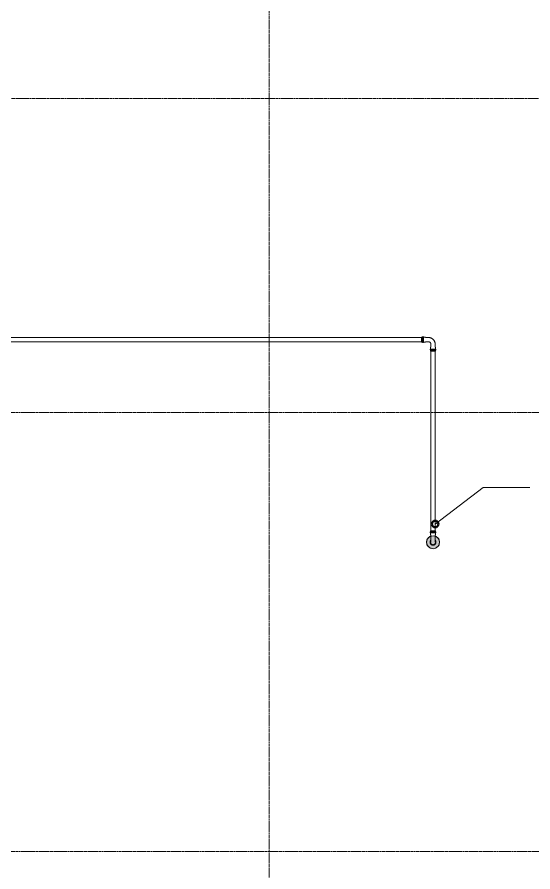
# Model space of a CAD drawing. Header units: inches. Extents: x -3679 to 241, y -496 to 1784.
# Drawn here: x -1761.1 to -1603.4, y 822.7 to 1083.8 of the extents above; entities that cross this region are included whole.
import ezdxf

# ---------------------------------------------------------------- set-up
doc = ezdxf.new("R2010")
doc.units = ezdxf.units.IN
doc.header["$MEASUREMENT"] = 0
doc.linetypes.add('Grid Line', pattern=[0.875, 0.5, -0.125, 0.125, -0.125])
for name, color, linetype, lineweight in [('A-ANNO-NOTE', 250, 'Continuous', 9), ('G-ANNO-DIMS', 251, 'Continuous', 9), ('P-PIPE', 1, 'Continuous', 9), ('P-PIPE-CNTR', 1, 'Continuous', 9), ('S-GRID', 8, 'Continuous', 9)]:
    doc.layers.add(name, color=color, linetype=linetype, lineweight=lineweight)

# ---------------------------------------------------------------- blocks, each defined once
blk = doc.blocks.new('Victaulic-VicPress316-Elbow 90-45deg Style P568_P571 - Standard-V2-SECOND LEVEL')
at = {"layer": 'P-PIPE'}
for p, q in [((-3203.7, 731.1), (-3203.7, 730.2)), ((-3202.39, 730.21), (-3202.39, 731.1)), ((-3203.81, 730.05), (-3203.81, 729.6)), ((-3203.05, 729.6), (-3203.81, 729.6)), ((-3203.81, 729.31), (-3203.81, 728.97)), ((-3203.05, 729.31), (-3203.81, 729.31)), ((-3203.81, 728.97), (-3203.05, 728.97)), ((-3202.28, 729.6), (-3203.05, 729.6)), ((-3202.28, 729.31), (-3203.05, 729.31)), ((-3203.05, 728.97), (-3202.28, 728.97)), ((-3202.28, 729.6), (-3202.28, 730.05)), ((-3202.28, 728.97), (-3202.28, 729.31))]:
    blk.add_line(p, q, dxfattribs=at)
at = {"layer": 'P-PIPE', "flags": 128}
for points in [[(-3203.05, 733.4), (-3203.08, 733.4), (-3203.12, 733.4), (-3203.16, 733.4), (-3203.19, 733.39), (-3203.23, 733.38), (-3203.26, 733.38), (-3203.3, 733.37), (-3203.33, 733.36), (-3203.37, 733.34), (-3203.4, 733.33), (-3203.43, 733.32), (-3203.47, 733.3), (-3203.5, 733.28), (-3203.53, 733.26), (-3203.56, 733.24), (-3203.59, 733.22), (-3203.62, 733.2), (-3203.65, 733.18), (-3203.67, 733.15), (-3203.7, 733.13), (-3203.73, 733.1), (-3203.75, 733.07), (-3203.77, 733.04), (-3203.79, 733.01), (-3203.81, 732.98), (-3203.83, 732.95), (-3203.85, 732.92), (-3203.87, 732.89), (-3203.88, 732.85), (-3203.9, 732.82), (-3203.91, 732.79), (-3203.92, 732.75), (-3203.93, 732.72), (-3203.94, 732.68), (-3203.94, 732.65), (-3203.95, 732.61), (-3203.95, 732.57), (-3203.96, 732.54), (-3203.96, 732.5), (-3203.96, 732.46), (-3203.96, 732.43), (-3203.95, 732.39), (-3203.95, 732.35), (-3203.94, 732.32), (-3203.93, 732.28), (-3203.93, 732.25), (-3203.91, 732.21), (-3203.9, 732.18), (-3203.89, 732.14), (-3203.88, 732.11), (-3203.86, 732.08), (-3203.84, 732.05), (-3203.82, 732.01), (-3203.8, 731.98), (-3203.78, 731.95), (-3203.76, 731.92), (-3203.74, 731.9), (-3203.71, 731.87)], [(-3203.05, 733.26), (-3203.08, 733.26), (-3203.11, 733.25), (-3203.14, 733.25), (-3203.17, 733.25), (-3203.2, 733.24), (-3203.23, 733.23), (-3203.26, 733.23), (-3203.29, 733.22), (-3203.32, 733.21), (-3203.34, 733.2), (-3203.37, 733.18), (-3203.4, 733.17), (-3203.43, 733.16), (-3203.45, 733.14), (-3203.48, 733.12), (-3203.5, 733.1), (-3203.53, 733.09), (-3203.55, 733.07), (-3203.57, 733.05), (-3203.6, 733.02), (-3203.62, 733), (-3203.64, 732.98), (-3203.66, 732.95), (-3203.67, 732.93), (-3203.69, 732.9), (-3203.71, 732.88), (-3203.72, 732.85), (-3203.74, 732.82), (-3203.75, 732.8), (-3203.76, 732.77), (-3203.77, 732.74), (-3203.78, 732.71), (-3203.79, 732.68), (-3203.8, 732.65), (-3203.8, 732.62), (-3203.81, 732.59), (-3203.81, 732.56), (-3203.81, 732.53), (-3203.81, 732.5), (-3203.81, 732.47), (-3203.81, 732.44), (-3203.81, 732.41), (-3203.8, 732.38), (-3203.8, 732.35), (-3203.79, 732.32), (-3203.78, 732.29), (-3203.78, 732.26), (-3203.77, 732.23), (-3203.76, 732.2), (-3203.74, 732.17), (-3203.73, 732.14), (-3203.72, 732.12), (-3203.7, 732.1)], [(-3203.7, 732.49), (-3203.7, 732.49), (-3203.7, 732.49), (-3203.7, 732.48), (-3203.7, 732.47), (-3203.7, 732.46), (-3203.7, 732.45), (-3203.7, 732.44), (-3203.7, 732.42), (-3203.7, 732.4), (-3203.7, 732.38), (-3203.7, 732.36), (-3203.7, 732.33), (-3203.7, 732.31), (-3203.7, 732.28), (-3203.7, 732.25), (-3203.7, 732.21), (-3203.7, 732.18), (-3203.7, 732.14), (-3203.7, 732.11), (-3203.7, 732.07), (-3203.7, 732.03), (-3203.7, 731.98), (-3203.7, 731.94), (-3203.7, 731.9), (-3203.7, 731.85), (-3203.7, 731.8), (-3203.7, 731.75), (-3203.7, 731.7), (-3203.7, 731.65), (-3203.7, 731.6), (-3203.7, 731.55), (-3203.7, 731.5), (-3203.7, 731.44), (-3203.7, 731.39), (-3203.7, 731.33), (-3203.7, 731.28), (-3203.7, 731.22), (-3203.7, 731.17), (-3203.7, 731.11), (-3203.7, 731.1)], [(-3202.39, 731.86), (-3202.37, 731.88), (-3202.34, 731.91), (-3202.32, 731.94), (-3202.3, 731.97), (-3202.28, 732), (-3202.26, 732.03), (-3202.24, 732.06), (-3202.23, 732.09), (-3202.21, 732.13), (-3202.2, 732.16), (-3202.18, 732.19), (-3202.17, 732.23), (-3202.16, 732.26), (-3202.15, 732.3), (-3202.15, 732.33), (-3202.14, 732.37), (-3202.14, 732.41), (-3202.14, 732.44), (-3202.13, 732.48), (-3202.13, 732.52), (-3202.14, 732.55), (-3202.14, 732.59), (-3202.14, 732.63), (-3202.15, 732.66), (-3202.16, 732.7), (-3202.17, 732.73), (-3202.18, 732.77), (-3202.19, 732.8), (-3202.2, 732.84), (-3202.22, 732.87), (-3202.23, 732.9), (-3202.25, 732.93), (-3202.27, 732.97), (-3202.29, 733), (-3202.31, 733.03), (-3202.33, 733.06), (-3202.35, 733.08), (-3202.38, 733.11), (-3202.4, 733.14), (-3202.43, 733.16), (-3202.46, 733.19), (-3202.49, 733.21), (-3202.51, 733.23), (-3202.55, 733.25), (-3202.58, 733.27), (-3202.61, 733.29), (-3202.64, 733.31), (-3202.67, 733.32), (-3202.71, 733.34), (-3202.74, 733.35), (-3202.78, 733.36), (-3202.81, 733.37), (-3202.85, 733.38), (-3202.88, 733.39), (-3202.92, 733.39), (-3202.95, 733.4), (-3202.99, 733.4), (-3203.03, 733.4), (-3203.05, 733.4)], [(-3202.39, 732.1), (-3202.37, 732.13), (-3202.36, 732.16), (-3202.34, 732.18), (-3202.33, 732.21), (-3202.32, 732.24), (-3202.31, 732.27), (-3202.3, 732.3), (-3202.3, 732.33), (-3202.29, 732.36), (-3202.29, 732.39), (-3202.28, 732.42), (-3202.28, 732.45), (-3202.28, 732.48), (-3202.28, 732.51), (-3202.28, 732.54), (-3202.28, 732.57), (-3202.29, 732.6), (-3202.29, 732.63), (-3202.3, 732.66), (-3202.31, 732.69), (-3202.32, 732.72), (-3202.33, 732.75), (-3202.34, 732.78), (-3202.35, 732.81), (-3202.36, 732.84), (-3202.38, 732.86), (-3202.39, 732.89), (-3202.41, 732.92), (-3202.43, 732.94), (-3202.44, 732.97), (-3202.46, 732.99), (-3202.48, 733.01), (-3202.51, 733.03), (-3202.53, 733.06), (-3202.55, 733.08), (-3202.58, 733.09), (-3202.6, 733.11), (-3202.62, 733.13), (-3202.65, 733.15), (-3202.68, 733.16), (-3202.7, 733.18), (-3202.73, 733.19), (-3202.76, 733.2), (-3202.79, 733.21), (-3202.82, 733.22), (-3202.85, 733.23), (-3202.88, 733.24), (-3202.91, 733.24), (-3202.94, 733.25), (-3202.97, 733.25), (-3203, 733.26), (-3203.03, 733.26), (-3203.05, 733.26)], [(-3202.39, 731.1), (-3202.39, 731.15), (-3202.39, 731.21), (-3202.39, 731.26), (-3202.39, 731.32), (-3202.39, 731.37), (-3202.39, 731.43), (-3202.39, 731.48), (-3202.39, 731.54), (-3202.39, 731.59), (-3202.39, 731.64), (-3202.39, 731.69), (-3202.39, 731.74), (-3202.39, 731.79), (-3202.39, 731.84), (-3202.39, 731.88), (-3202.39, 731.93), (-3202.39, 731.97), (-3202.39, 732.02), (-3202.39, 732.06), (-3202.39, 732.1), (-3202.39, 732.13), (-3202.39, 732.17), (-3202.39, 732.21), (-3202.39, 732.24), (-3202.39, 732.27), (-3202.39, 732.3), (-3202.39, 732.33), (-3202.39, 732.35), (-3202.39, 732.37), (-3202.39, 732.4), (-3202.39, 732.41), (-3202.39, 732.43), (-3202.39, 732.45), (-3202.39, 732.46), (-3202.39, 732.47), (-3202.39, 732.48), (-3202.39, 732.48), (-3202.39, 732.49), (-3202.39, 732.49), (-3202.39, 732.49)], [(-3203.81, 729.31), (-3203.82, 729.31), (-3203.82, 729.31), (-3203.83, 729.31), (-3203.84, 729.31), (-3203.84, 729.31), (-3203.85, 729.31), (-3203.85, 729.31), (-3203.86, 729.32), (-3203.86, 729.32), (-3203.87, 729.32), (-3203.87, 729.32), (-3203.88, 729.32), (-3203.88, 729.33), (-3203.89, 729.33), (-3203.89, 729.33), (-3203.9, 729.34), (-3203.9, 729.34), (-3203.91, 729.34), (-3203.91, 729.35), (-3203.92, 729.35), (-3203.92, 729.36), (-3203.92, 729.36), (-3203.93, 729.37), (-3203.93, 729.37), (-3203.93, 729.38), (-3203.94, 729.38), (-3203.94, 729.39), (-3203.94, 729.39), (-3203.95, 729.4), (-3203.95, 729.4), (-3203.95, 729.41), (-3203.95, 729.41), (-3203.95, 729.42), (-3203.95, 729.42), (-3203.96, 729.43), (-3203.96, 729.44), (-3203.96, 729.44), (-3203.96, 729.45), (-3203.96, 729.45), (-3203.96, 729.46), (-3203.96, 729.46), (-3203.96, 729.47), (-3203.96, 729.48), (-3203.96, 729.48), (-3203.95, 729.49), (-3203.95, 729.49), (-3203.95, 729.5), (-3203.95, 729.5), (-3203.95, 729.51), (-3203.94, 729.51), (-3203.94, 729.52), (-3203.94, 729.52), (-3203.94, 729.53), (-3203.93, 729.53), (-3203.93, 729.54), (-3203.93, 729.54), (-3203.92, 729.55), (-3203.92, 729.55), (-3203.92, 729.56), (-3203.91, 729.56), (-3203.91, 729.57), (-3203.9, 729.57), (-3203.9, 729.57), (-3203.89, 729.58), (-3203.89, 729.58), (-3203.88, 729.58), (-3203.88, 729.58), (-3203.87, 729.59), (-3203.87, 729.59), (-3203.86, 729.59), (-3203.86, 729.59), (-3203.85, 729.59), (-3203.84, 729.6), (-3203.84, 729.6), (-3203.83, 729.6), (-3203.83, 729.6), (-3203.82, 729.6), (-3203.82, 729.6), (-3203.81, 729.6)], [(-3203.81, 730.05), (-3203.81, 730.06), (-3203.81, 730.07), (-3203.81, 730.08), (-3203.81, 730.09), (-3203.81, 730.11), (-3203.8, 730.12), (-3203.8, 730.13), (-3203.8, 730.14), (-3203.8, 730.15), (-3203.79, 730.16), (-3203.79, 730.17), (-3203.78, 730.18), (-3203.78, 730.19), (-3203.77, 730.2), (-3203.76, 730.2), (-3203.76, 730.21), (-3203.75, 730.22), (-3203.74, 730.23), (-3203.74, 730.24), (-3203.73, 730.25), (-3203.72, 730.25), (-3203.71, 730.26), (-3203.71, 730.27), (-3203.7, 730.27)], [(-3203.05, 729.6), (-3203.08, 729.6), (-3203.11, 729.6), (-3203.14, 729.6), (-3203.17, 729.6), (-3203.2, 729.6), (-3203.23, 729.6), (-3203.26, 729.6), (-3203.29, 729.6), (-3203.32, 729.6), (-3203.34, 729.6), (-3203.37, 729.6), (-3203.4, 729.6), (-3203.43, 729.6), (-3203.45, 729.6), (-3203.48, 729.6), (-3203.5, 729.6), (-3203.53, 729.6), (-3203.55, 729.6), (-3203.57, 729.6), (-3203.6, 729.6), (-3203.62, 729.6), (-3203.64, 729.6), (-3203.66, 729.6), (-3203.67, 729.6), (-3203.69, 729.6), (-3203.71, 729.6), (-3203.72, 729.6), (-3203.74, 729.6), (-3203.75, 729.6), (-3203.76, 729.6), (-3203.77, 729.6), (-3203.78, 729.6), (-3203.79, 729.6), (-3203.8, 729.6), (-3203.8, 729.6), (-3203.81, 729.6), (-3203.81, 729.6), (-3203.81, 729.6), (-3203.81, 729.6), (-3203.81, 729.6)], [(-3203.81, 729.6), (-3203.81, 729.6), (-3203.81, 729.6), (-3203.81, 729.6), (-3203.8, 729.6), (-3203.8, 729.6), (-3203.79, 729.6), (-3203.78, 729.6), (-3203.77, 729.6)], [(-3203.77, 729.31), (-3203.78, 729.31), (-3203.79, 729.31), (-3203.8, 729.31), (-3203.8, 729.31), (-3203.81, 729.31), (-3203.81, 729.31), (-3203.81, 729.31), (-3203.81, 729.31), (-3203.81, 729.31)], [(-3203.81, 729.31), (-3203.81, 729.31), (-3203.81, 729.31), (-3203.81, 729.31), (-3203.8, 729.31), (-3203.8, 729.31), (-3203.79, 729.31), (-3203.78, 729.31), (-3203.77, 729.31), (-3203.76, 729.31), (-3203.75, 729.31), (-3203.74, 729.31), (-3203.73, 729.31), (-3203.71, 729.31), (-3203.7, 729.31), (-3203.68, 729.31), (-3203.66, 729.31), (-3203.64, 729.31), (-3203.62, 729.31), (-3203.6, 729.31), (-3203.58, 729.31), (-3203.56, 729.31), (-3203.53, 729.31), (-3203.51, 729.31), (-3203.49, 729.31), (-3203.46, 729.31), (-3203.43, 729.31), (-3203.41, 729.31), (-3203.38, 729.31), (-3203.35, 729.31), (-3203.32, 729.31), (-3203.29, 729.31), (-3203.27, 729.31), (-3203.24, 729.31), (-3203.21, 729.31), (-3203.18, 729.31), (-3203.15, 729.31), (-3203.12, 729.31), (-3203.08, 729.31), (-3203.05, 729.31), (-3203.05, 729.31)], [(-3202.28, 729.6), (-3202.28, 729.6), (-3202.28, 729.6), (-3202.29, 729.6), (-3202.29, 729.6), (-3202.29, 729.6), (-3202.3, 729.6), (-3202.31, 729.6), (-3202.32, 729.6), (-3202.33, 729.6), (-3202.34, 729.6), (-3202.35, 729.6), (-3202.37, 729.6), (-3202.38, 729.6), (-3202.4, 729.6), (-3202.41, 729.6), (-3202.43, 729.6), (-3202.45, 729.6), (-3202.47, 729.6), (-3202.49, 729.6), (-3202.51, 729.6), (-3202.53, 729.6), (-3202.56, 729.6), (-3202.58, 729.6), (-3202.61, 729.6), (-3202.63, 729.6), (-3202.66, 729.6), (-3202.68, 729.6), (-3202.71, 729.6), (-3202.74, 729.6), (-3202.77, 729.6), (-3202.8, 729.6), (-3202.83, 729.6), (-3202.86, 729.6), (-3202.89, 729.6), (-3202.92, 729.6), (-3202.95, 729.6), (-3202.98, 729.6), (-3203.01, 729.6), (-3203.04, 729.6), (-3203.05, 729.6)], [(-3203.05, 729.31), (-3203.02, 729.31), (-3202.98, 729.31), (-3202.95, 729.31), (-3202.92, 729.31), (-3202.89, 729.31), (-3202.86, 729.31), (-3202.83, 729.31), (-3202.8, 729.31), (-3202.78, 729.31), (-3202.75, 729.31), (-3202.72, 729.31), (-3202.69, 729.31), (-3202.67, 729.31), (-3202.64, 729.31), (-3202.61, 729.31), (-3202.59, 729.31), (-3202.56, 729.31), (-3202.54, 729.31), (-3202.52, 729.31), (-3202.5, 729.31), (-3202.48, 729.31), (-3202.46, 729.31), (-3202.44, 729.31), (-3202.42, 729.31), (-3202.4, 729.31), (-3202.39, 729.31), (-3202.37, 729.31), (-3202.36, 729.31), (-3202.34, 729.31), (-3202.33, 729.31), (-3202.32, 729.31), (-3202.31, 729.31), (-3202.3, 729.31), (-3202.3, 729.31), (-3202.29, 729.31), (-3202.29, 729.31), (-3202.28, 729.31), (-3202.28, 729.31), (-3202.28, 729.31), (-3202.28, 729.31)], [(-3202.39, 730.27), (-3202.38, 730.26), (-3202.37, 730.26), (-3202.36, 730.25), (-3202.36, 730.24), (-3202.35, 730.23), (-3202.34, 730.22), (-3202.33, 730.22), (-3202.33, 730.21), (-3202.32, 730.2), (-3202.32, 730.19), (-3202.31, 730.18), (-3202.31, 730.17), (-3202.3, 730.16), (-3202.3, 730.15), (-3202.29, 730.14), (-3202.29, 730.13), (-3202.29, 730.12), (-3202.29, 730.11), (-3202.28, 730.1), (-3202.28, 730.09), (-3202.28, 730.07), (-3202.28, 730.06), (-3202.28, 730.05), (-3202.28, 730.05)], [(-3202.32, 729.6), (-3202.31, 729.6), (-3202.3, 729.6), (-3202.3, 729.6), (-3202.29, 729.6), (-3202.29, 729.6), (-3202.28, 729.6), (-3202.28, 729.6), (-3202.28, 729.6), (-3202.28, 729.6)], [(-3202.28, 729.31), (-3202.28, 729.31), (-3202.28, 729.31), (-3202.29, 729.31), (-3202.29, 729.31), (-3202.29, 729.31), (-3202.3, 729.31), (-3202.31, 729.31), (-3202.32, 729.31)], [(-3202.28, 729.6), (-3202.27, 729.6), (-3202.27, 729.6), (-3202.26, 729.6), (-3202.26, 729.6), (-3202.25, 729.6), (-3202.24, 729.6), (-3202.24, 729.59), (-3202.23, 729.59), (-3202.23, 729.59), (-3202.22, 729.59), (-3202.22, 729.59), (-3202.21, 729.58), (-3202.21, 729.58), (-3202.2, 729.58), (-3202.2, 729.57), (-3202.19, 729.57), (-3202.19, 729.57), (-3202.18, 729.56), (-3202.18, 729.56), (-3202.18, 729.56), (-3202.17, 729.55), (-3202.17, 729.55), (-3202.16, 729.54), (-3202.16, 729.54), (-3202.16, 729.53), (-3202.15, 729.53), (-3202.15, 729.52), (-3202.15, 729.52), (-3202.15, 729.51), (-3202.14, 729.51), (-3202.14, 729.5), (-3202.14, 729.5), (-3202.14, 729.49), (-3202.14, 729.48), (-3202.14, 729.48), (-3202.14, 729.47), (-3202.13, 729.47), (-3202.13, 729.46), (-3202.13, 729.46), (-3202.13, 729.45), (-3202.13, 729.44), (-3202.13, 729.44), (-3202.14, 729.43), (-3202.14, 729.43), (-3202.14, 729.42), (-3202.14, 729.42), (-3202.14, 729.41), (-3202.14, 729.4), (-3202.14, 729.4), (-3202.15, 729.39), (-3202.15, 729.39), (-3202.15, 729.38), (-3202.16, 729.38), (-3202.16, 729.37), (-3202.16, 729.37), (-3202.17, 729.36), (-3202.17, 729.36), (-3202.17, 729.35), (-3202.18, 729.35), (-3202.18, 729.35), (-3202.19, 729.34), (-3202.19, 729.34), (-3202.19, 729.34), (-3202.2, 729.33), (-3202.2, 729.33), (-3202.21, 729.33), (-3202.21, 729.32), (-3202.22, 729.32), (-3202.23, 729.32), (-3202.23, 729.32), (-3202.24, 729.32), (-3202.24, 729.31), (-3202.25, 729.31), (-3202.25, 729.31), (-3202.26, 729.31), (-3202.26, 729.31), (-3202.27, 729.31), (-3202.28, 729.31), (-3202.28, 729.31)]]:
    blk.add_lwpolyline(points, dxfattribs=at)
blk = doc.blocks.new('Victaulic-VicPress316-Elbow 90-45deg Style P568_P571 - Standard-V1-SECOND LEVEL')
at = {"layer": 'P-PIPE'}
for p, q in [((-0.77, 3.52), (-0.77, 3.18)), ((0.77, 3.52), (-0.77, 3.52)), ((-0.77, 3.18), (0.77, 3.18)), ((-0.77, 2.89), (-0.77, 2.44)), ((-0.77, 2.89), (0.77, 2.89)), ((0.77, 3.18), (0.77, 3.52)), ((0.77, 2.44), (0.77, 2.89)), ((-3.18, 0.77), (-3.52, 0.77)), ((-3.52, 0.77), (-3.52, -0.77)), ((-3.18, -0.77), (-3.18, 0.77)), ((-2.44, 0.77), (-2.89, 0.77)), ((-2.89, -0.77), (-2.89, 0.77)), ((-1.39, 0.66), (-2.28, 0.66)), ((-0.66, 2.28), (-0.66, 1.39)), ((0.66, 1.39), (0.66, 2.28)), ((-3.52, -0.77), (-3.18, -0.77)), ((-2.89, -0.77), (-2.44, -0.77)), ((-2.28, -0.66), (-1.39, -0.66))]:
    blk.add_line(p, q, dxfattribs=at)
at = {"layer": 'P-PIPE', "flags": 128}
for points in [[(-0.77, 2.89), (-0.77, 2.89), (-0.78, 2.89), (-0.78, 2.89), (-0.79, 2.89), (-0.8, 2.89), (-0.8, 2.89), (-0.81, 2.9), (-0.81, 2.9), (-0.82, 2.9), (-0.82, 2.9), (-0.83, 2.9), (-0.83, 2.91), (-0.84, 2.91), (-0.84, 2.91), (-0.85, 2.92), (-0.85, 2.92), (-0.86, 2.92), (-0.86, 2.93), (-0.87, 2.93), (-0.87, 2.93), (-0.87, 2.94), (-0.88, 2.94), (-0.88, 2.95), (-0.89, 2.95), (-0.89, 2.96), (-0.89, 2.96), (-0.89, 2.97), (-0.9, 2.97), (-0.9, 2.98), (-0.9, 2.98), (-0.9, 2.99), (-0.91, 2.99), (-0.91, 3), (-0.91, 3.01), (-0.91, 3.01), (-0.91, 3.02), (-0.91, 3.02), (-0.91, 3.03), (-0.91, 3.03), (-0.91, 3.04), (-0.91, 3.05), (-0.91, 3.05), (-0.91, 3.06), (-0.91, 3.06), (-0.91, 3.07), (-0.91, 3.07), (-0.91, 3.08), (-0.9, 3.09), (-0.9, 3.09), (-0.9, 3.1), (-0.9, 3.1), (-0.89, 3.11), (-0.89, 3.11), (-0.89, 3.12), (-0.88, 3.12), (-0.88, 3.13), (-0.88, 3.13), (-0.87, 3.14), (-0.87, 3.14), (-0.86, 3.14), (-0.86, 3.15), (-0.86, 3.15), (-0.85, 3.15), (-0.85, 3.16), (-0.84, 3.16), (-0.84, 3.16), (-0.83, 3.17), (-0.83, 3.17), (-0.82, 3.17), (-0.82, 3.17), (-0.81, 3.17), (-0.8, 3.18), (-0.8, 3.18), (-0.79, 3.18), (-0.79, 3.18), (-0.78, 3.18), (-0.78, 3.18), (-0.77, 3.18), (-0.77, 3.18)], [(0.77, 3.18), (0.77, 3.18), (0.76, 3.18), (0.76, 3.18), (0.76, 3.18), (0.75, 3.18), (0.74, 3.18), (0.74, 3.18), (0.73, 3.18), (0.72, 3.18), (0.71, 3.18), (0.69, 3.18), (0.68, 3.18), (0.67, 3.18), (0.65, 3.18), (0.63, 3.18), (0.61, 3.18), (0.6, 3.18), (0.58, 3.18), (0.56, 3.18), (0.53, 3.18), (0.51, 3.18), (0.49, 3.18), (0.46, 3.18), (0.44, 3.18), (0.41, 3.18), (0.39, 3.18), (0.36, 3.18), (0.33, 3.18), (0.31, 3.18), (0.28, 3.18), (0.25, 3.18), (0.22, 3.18), (0.19, 3.18), (0.16, 3.18), (0.13, 3.18), (0.1, 3.18), (0.07, 3.18), (0.04, 3.18), (0.01, 3.18), (-0.02, 3.18), (-0.05, 3.18), (-0.08, 3.18), (-0.11, 3.18), (-0.14, 3.18), (-0.17, 3.18), (-0.2, 3.18), (-0.23, 3.18), (-0.26, 3.18), (-0.29, 3.18), (-0.32, 3.18), (-0.35, 3.18), (-0.37, 3.18), (-0.4, 3.18), (-0.43, 3.18), (-0.45, 3.18), (-0.48, 3.18), (-0.5, 3.18), (-0.52, 3.18), (-0.54, 3.18), (-0.57, 3.18), (-0.59, 3.18), (-0.6, 3.18), (-0.62, 3.18), (-0.64, 3.18), (-0.66, 3.18), (-0.67, 3.18), (-0.69, 3.18), (-0.7, 3.18), (-0.71, 3.18), (-0.72, 3.18), (-0.73, 3.18), (-0.74, 3.18), (-0.75, 3.18), (-0.75, 3.18), (-0.76, 3.18), (-0.76, 3.18), (-0.77, 3.18), (-0.77, 3.18), (-0.77, 3.18)], [(-0.77, 3.18), (-0.77, 3.18), (-0.76, 3.18), (-0.76, 3.18), (-0.76, 3.18), (-0.75, 3.18), (-0.74, 3.18), (-0.74, 3.18), (-0.73, 3.18)], [(-0.77, 2.89), (-0.77, 2.89), (-0.76, 2.89), (-0.76, 2.89), (-0.76, 2.89), (-0.75, 2.89), (-0.74, 2.89), (-0.74, 2.89), (-0.73, 2.89), (-0.72, 2.89), (-0.71, 2.89), (-0.69, 2.89), (-0.68, 2.89), (-0.67, 2.89), (-0.65, 2.89), (-0.63, 2.89), (-0.61, 2.89), (-0.6, 2.89), (-0.58, 2.89), (-0.56, 2.89), (-0.53, 2.89), (-0.51, 2.89), (-0.49, 2.89), (-0.46, 2.89), (-0.44, 2.89), (-0.41, 2.89), (-0.39, 2.89), (-0.36, 2.89), (-0.33, 2.89), (-0.31, 2.89), (-0.28, 2.89), (-0.25, 2.89), (-0.22, 2.89), (-0.19, 2.89), (-0.16, 2.89), (-0.13, 2.89), (-0.1, 2.89), (-0.07, 2.89), (-0.04, 2.89), (-0.01, 2.89), (0.02, 2.89), (0.05, 2.89), (0.08, 2.89), (0.11, 2.89), (0.14, 2.89), (0.17, 2.89), (0.2, 2.89), (0.23, 2.89), (0.26, 2.89), (0.29, 2.89), (0.32, 2.89), (0.35, 2.89), (0.37, 2.89), (0.4, 2.89), (0.43, 2.89), (0.45, 2.89), (0.48, 2.89), (0.5, 2.89), (0.52, 2.89), (0.54, 2.89), (0.57, 2.89), (0.59, 2.89), (0.6, 2.89), (0.62, 2.89), (0.64, 2.89), (0.66, 2.89), (0.67, 2.89), (0.69, 2.89), (0.7, 2.89), (0.71, 2.89), (0.72, 2.89), (0.73, 2.89), (0.74, 2.89), (0.75, 2.89), (0.75, 2.89), (0.76, 2.89), (0.76, 2.89), (0.77, 2.89), (0.77, 2.89), (0.77, 2.89)], [(-0.72, 2.89), (-0.73, 2.89), (-0.74, 2.89), (-0.75, 2.89), (-0.75, 2.89), (-0.76, 2.89), (-0.76, 2.89), (-0.77, 2.89), (-0.77, 2.89), (-0.77, 2.89)], [(0.72, 3.18), (0.73, 3.18), (0.74, 3.18), (0.75, 3.18), (0.75, 3.18), (0.76, 3.18), (0.76, 3.18), (0.77, 3.18), (0.77, 3.18), (0.77, 3.18)], [(0.77, 2.89), (0.77, 2.89), (0.76, 2.89), (0.76, 2.89), (0.76, 2.89), (0.75, 2.89), (0.74, 2.89), (0.74, 2.89), (0.73, 2.89)], [(0.77, 3.18), (0.77, 3.18), (0.78, 3.18), (0.78, 3.18), (0.79, 3.18), (0.8, 3.18), (0.8, 3.18), (0.81, 3.18), (0.81, 3.17), (0.82, 3.17), (0.82, 3.17), (0.83, 3.17), (0.83, 3.17), (0.84, 3.16), (0.84, 3.16), (0.85, 3.16), (0.85, 3.15), (0.86, 3.15), (0.86, 3.15), (0.87, 3.14), (0.87, 3.14), (0.87, 3.13), (0.88, 3.13), (0.88, 3.12), (0.89, 3.12), (0.89, 3.11), (0.89, 3.11), (0.89, 3.1), (0.9, 3.1), (0.9, 3.09), (0.9, 3.09), (0.9, 3.08), (0.91, 3.08), (0.91, 3.07), (0.91, 3.07), (0.91, 3.06), (0.91, 3.05), (0.91, 3.05), (0.91, 3.04), (0.91, 3.04), (0.91, 3.03), (0.91, 3.03), (0.91, 3.02), (0.91, 3.01), (0.91, 3.01), (0.91, 3), (0.91, 3), (0.91, 2.99), (0.9, 2.99), (0.9, 2.98), (0.9, 2.98), (0.9, 2.97), (0.89, 2.97), (0.89, 2.96), (0.89, 2.96), (0.88, 2.95), (0.88, 2.95), (0.88, 2.94), (0.87, 2.94), (0.87, 2.93), (0.86, 2.93), (0.86, 2.92), (0.86, 2.92), (0.85, 2.92), (0.85, 2.91), (0.84, 2.91), (0.84, 2.91), (0.83, 2.91), (0.83, 2.9), (0.82, 2.9), (0.82, 2.9), (0.81, 2.9), (0.8, 2.9), (0.8, 2.89), (0.79, 2.89), (0.79, 2.89), (0.78, 2.89), (0.78, 2.89), (0.77, 2.89), (0.77, 2.89)], [(-3.18, 0.77), (-3.18, 0.77), (-3.18, 0.78), (-3.18, 0.78), (-3.18, 0.79), (-3.18, 0.8), (-3.18, 0.8), (-3.18, 0.81), (-3.17, 0.81), (-3.17, 0.82), (-3.17, 0.82), (-3.17, 0.83), (-3.17, 0.83), (-3.16, 0.84), (-3.16, 0.84), (-3.16, 0.85), (-3.15, 0.85), (-3.15, 0.86), (-3.15, 0.86), (-3.14, 0.87), (-3.14, 0.87), (-3.13, 0.87), (-3.13, 0.88), (-3.12, 0.88), (-3.12, 0.89), (-3.11, 0.89), (-3.11, 0.89), (-3.1, 0.89), (-3.1, 0.9), (-3.09, 0.9), (-3.09, 0.9), (-3.08, 0.9), (-3.08, 0.91), (-3.07, 0.91), (-3.07, 0.91), (-3.06, 0.91), (-3.05, 0.91), (-3.05, 0.91), (-3.04, 0.91), (-3.04, 0.91), (-3.03, 0.91), (-3.03, 0.91), (-3.02, 0.91), (-3.01, 0.91), (-3.01, 0.91), (-3, 0.91), (-3, 0.91), (-2.99, 0.91), (-2.99, 0.9), (-2.98, 0.9), (-2.98, 0.9), (-2.97, 0.9), (-2.97, 0.89), (-2.96, 0.89), (-2.96, 0.89), (-2.95, 0.88), (-2.95, 0.88), (-2.94, 0.88), (-2.94, 0.87), (-2.93, 0.87), (-2.93, 0.86), (-2.92, 0.86), (-2.92, 0.86), (-2.92, 0.85), (-2.91, 0.85), (-2.91, 0.84), (-2.91, 0.84), (-2.91, 0.83), (-2.9, 0.83), (-2.9, 0.82), (-2.9, 0.82), (-2.9, 0.81), (-2.9, 0.8), (-2.89, 0.8), (-2.89, 0.79), (-2.89, 0.79), (-2.89, 0.78), (-2.89, 0.78), (-2.89, 0.77), (-2.89, 0.77)], [(-3.18, 0.77), (-3.18, 0.77), (-3.18, 0.76), (-3.18, 0.76), (-3.18, 0.76), (-3.18, 0.75), (-3.18, 0.74), (-3.18, 0.74), (-3.18, 0.73), (-3.18, 0.72), (-3.18, 0.71), (-3.18, 0.69), (-3.18, 0.68), (-3.18, 0.67), (-3.18, 0.65), (-3.18, 0.63), (-3.18, 0.61), (-3.18, 0.6), (-3.18, 0.58), (-3.18, 0.56), (-3.18, 0.53), (-3.18, 0.51), (-3.18, 0.49), (-3.18, 0.46), (-3.18, 0.44), (-3.18, 0.41), (-3.18, 0.39), (-3.18, 0.36), (-3.18, 0.33), (-3.18, 0.31), (-3.18, 0.28), (-3.18, 0.25), (-3.18, 0.22), (-3.18, 0.19), (-3.18, 0.16), (-3.18, 0.13), (-3.18, 0.1), (-3.18, 0.07), (-3.18, 0.04), (-3.18, 0.01), (-3.18, -0.02), (-3.18, -0.05), (-3.18, -0.08), (-3.18, -0.11), (-3.18, -0.14), (-3.18, -0.17), (-3.18, -0.2), (-3.18, -0.23), (-3.18, -0.26), (-3.18, -0.29), (-3.18, -0.32), (-3.18, -0.35), (-3.18, -0.37), (-3.18, -0.4), (-3.18, -0.43), (-3.18, -0.45), (-3.18, -0.48), (-3.18, -0.5), (-3.18, -0.52), (-3.18, -0.54), (-3.18, -0.57), (-3.18, -0.59), (-3.18, -0.6), (-3.18, -0.62), (-3.18, -0.64), (-3.18, -0.66), (-3.18, -0.67), (-3.18, -0.69), (-3.18, -0.7), (-3.18, -0.71), (-3.18, -0.72), (-3.18, -0.73), (-3.18, -0.74), (-3.18, -0.75), (-3.18, -0.75), (-3.18, -0.76), (-3.18, -0.76), (-3.18, -0.77), (-3.18, -0.77), (-3.18, -0.77)], [(-3.18, 0.72), (-3.18, 0.73), (-3.18, 0.74), (-3.18, 0.75), (-3.18, 0.75), (-3.18, 0.76), (-3.18, 0.76), (-3.18, 0.77), (-3.18, 0.77), (-3.18, 0.77)], [(-2.89, -0.77), (-2.89, -0.77), (-2.89, -0.76), (-2.89, -0.76), (-2.89, -0.76), (-2.89, -0.75), (-2.89, -0.74), (-2.89, -0.74), (-2.89, -0.73), (-2.89, -0.72), (-2.89, -0.71), (-2.89, -0.69), (-2.89, -0.68), (-2.89, -0.67), (-2.89, -0.65), (-2.89, -0.63), (-2.89, -0.61), (-2.89, -0.6), (-2.89, -0.58), (-2.89, -0.56), (-2.89, -0.53), (-2.89, -0.51), (-2.89, -0.49), (-2.89, -0.46), (-2.89, -0.44), (-2.89, -0.41), (-2.89, -0.39), (-2.89, -0.36), (-2.89, -0.33), (-2.89, -0.31), (-2.89, -0.28), (-2.89, -0.25), (-2.89, -0.22), (-2.89, -0.19), (-2.89, -0.16), (-2.89, -0.13), (-2.89, -0.1), (-2.89, -0.07), (-2.89, -0.04), (-2.89, -0.01), (-2.89, 0.02), (-2.89, 0.05), (-2.89, 0.08), (-2.89, 0.11), (-2.89, 0.14), (-2.89, 0.17), (-2.89, 0.2), (-2.89, 0.23), (-2.89, 0.26), (-2.89, 0.29), (-2.89, 0.32), (-2.89, 0.35), (-2.89, 0.37), (-2.89, 0.4), (-2.89, 0.43), (-2.89, 0.45), (-2.89, 0.48), (-2.89, 0.5), (-2.89, 0.52), (-2.89, 0.54), (-2.89, 0.57), (-2.89, 0.59), (-2.89, 0.6), (-2.89, 0.62), (-2.89, 0.64), (-2.89, 0.66), (-2.89, 0.67), (-2.89, 0.69), (-2.89, 0.7), (-2.89, 0.71), (-2.89, 0.72), (-2.89, 0.73), (-2.89, 0.74), (-2.89, 0.75), (-2.89, 0.75), (-2.89, 0.76), (-2.89, 0.76), (-2.89, 0.77), (-2.89, 0.77), (-2.89, 0.77)], [(-2.89, 0.77), (-2.89, 0.77), (-2.89, 0.76), (-2.89, 0.76), (-2.89, 0.76), (-2.89, 0.75), (-2.89, 0.74), (-2.89, 0.74), (-2.89, 0.73)], [(-2.44, 0.77), (-2.43, 0.77), (-2.42, 0.77), (-2.41, 0.76), (-2.4, 0.76), (-2.38, 0.76), (-2.37, 0.76), (-2.36, 0.76), (-2.35, 0.75), (-2.34, 0.75), (-2.33, 0.74), (-2.32, 0.74), (-2.31, 0.74), (-2.3, 0.73), (-2.29, 0.72), (-2.29, 0.72), (-2.28, 0.71), (-2.27, 0.71), (-2.26, 0.7), (-2.25, 0.69), (-2.24, 0.68), (-2.24, 0.68), (-2.23, 0.67), (-2.22, 0.66), (-2.22, 0.66)], [(-0.66, 1.39), (-0.66, 1.36), (-0.66, 1.33), (-0.66, 1.3), (-0.67, 1.28), (-0.67, 1.25), (-0.68, 1.22), (-0.69, 1.19), (-0.69, 1.16), (-0.7, 1.13), (-0.72, 1.11), (-0.73, 1.08), (-0.74, 1.05), (-0.75, 1.03), (-0.77, 1), (-0.79, 0.98), (-0.8, 0.95), (-0.82, 0.93), (-0.84, 0.91), (-0.86, 0.89), (-0.88, 0.87), (-0.9, 0.85), (-0.92, 0.83), (-0.95, 0.81), (-0.97, 0.79), (-1, 0.77), (-1.02, 0.76), (-1.05, 0.74), (-1.07, 0.73), (-1.1, 0.72), (-1.13, 0.71), (-1.15, 0.7), (-1.18, 0.69), (-1.21, 0.68), (-1.24, 0.67), (-1.27, 0.67), (-1.3, 0.66), (-1.33, 0.66), (-1.36, 0.66), (-1.39, 0.66), (-1.39, 0.66)], [(-1.39, -0.66), (-1.31, -0.66), (-1.23, -0.65), (-1.15, -0.64), (-1.07, -0.63), (-0.99, -0.62), (-0.91, -0.6), (-0.83, -0.58), (-0.75, -0.55), (-0.67, -0.53), (-0.59, -0.5), (-0.52, -0.46), (-0.45, -0.43), (-0.37, -0.39), (-0.3, -0.34), (-0.24, -0.3), (-0.17, -0.25), (-0.1, -0.2), (-0.04, -0.15), (0.02, -0.09), (0.08, -0.04), (0.13, 0.02), (0.19, 0.09), (0.24, 0.15), (0.29, 0.22), (0.33, 0.29), (0.38, 0.35), (0.42, 0.43), (0.45, 0.5), (0.49, 0.57), (0.52, 0.65), (0.55, 0.73), (0.57, 0.81), (0.59, 0.88), (0.61, 0.96), (0.63, 1.04), (0.64, 1.13), (0.65, 1.21), (0.65, 1.29), (0.66, 1.37), (0.66, 1.39)], [(-0.66, 2.22), (-0.67, 2.23), (-0.67, 2.23), (-0.68, 2.24), (-0.69, 2.25), (-0.7, 2.26), (-0.7, 2.27), (-0.71, 2.27), (-0.72, 2.28), (-0.72, 2.29), (-0.73, 2.3), (-0.73, 2.31), (-0.74, 2.32), (-0.74, 2.33), (-0.75, 2.34), (-0.75, 2.35), (-0.76, 2.36), (-0.76, 2.37), (-0.76, 2.38), (-0.76, 2.39), (-0.76, 2.4), (-0.77, 2.42), (-0.77, 2.43), (-0.77, 2.44), (-0.77, 2.44)], [(0.77, 2.44), (0.77, 2.43), (0.77, 2.42), (0.76, 2.41), (0.76, 2.4), (0.76, 2.38), (0.76, 2.37), (0.76, 2.36), (0.75, 2.35), (0.75, 2.34), (0.74, 2.33), (0.74, 2.32), (0.74, 2.31), (0.73, 2.3), (0.72, 2.29), (0.72, 2.29), (0.71, 2.28), (0.71, 2.27), (0.7, 2.26), (0.69, 2.25), (0.68, 2.24), (0.68, 2.24), (0.67, 2.23), (0.66, 2.22), (0.66, 2.22)], [(-3.18, -0.77), (-3.18, -0.77), (-3.18, -0.76), (-3.18, -0.76), (-3.18, -0.76), (-3.18, -0.75), (-3.18, -0.74), (-3.18, -0.74), (-3.18, -0.73)], [(-2.89, -0.77), (-2.89, -0.77), (-2.89, -0.78), (-2.89, -0.78), (-2.89, -0.79), (-2.89, -0.8), (-2.89, -0.8), (-2.9, -0.81), (-2.9, -0.81), (-2.9, -0.82), (-2.9, -0.82), (-2.9, -0.83), (-2.91, -0.83), (-2.91, -0.84), (-2.91, -0.84), (-2.92, -0.85), (-2.92, -0.85), (-2.92, -0.86), (-2.93, -0.86), (-2.93, -0.87), (-2.93, -0.87), (-2.94, -0.87), (-2.94, -0.88), (-2.95, -0.88), (-2.95, -0.89), (-2.96, -0.89), (-2.96, -0.89), (-2.97, -0.89), (-2.97, -0.9), (-2.98, -0.9), (-2.98, -0.9), (-2.99, -0.9), (-2.99, -0.91), (-3, -0.91), (-3.01, -0.91), (-3.01, -0.91), (-3.02, -0.91), (-3.02, -0.91), (-3.03, -0.91), (-3.03, -0.91), (-3.04, -0.91), (-3.05, -0.91), (-3.05, -0.91), (-3.06, -0.91), (-3.06, -0.91), (-3.07, -0.91), (-3.07, -0.91), (-3.08, -0.91), (-3.09, -0.9), (-3.09, -0.9), (-3.1, -0.9), (-3.1, -0.9), (-3.11, -0.89), (-3.11, -0.89), (-3.12, -0.89), (-3.12, -0.88), (-3.13, -0.88), (-3.13, -0.88), (-3.14, -0.87), (-3.14, -0.87), (-3.14, -0.86), (-3.15, -0.86), (-3.15, -0.86), (-3.15, -0.85), (-3.16, -0.85), (-3.16, -0.84), (-3.16, -0.84), (-3.17, -0.83), (-3.17, -0.83), (-3.17, -0.82), (-3.17, -0.82), (-3.17, -0.81), (-3.18, -0.8), (-3.18, -0.8), (-3.18, -0.79), (-3.18, -0.79), (-3.18, -0.78), (-3.18, -0.78), (-3.18, -0.77), (-3.18, -0.77)], [(-2.89, -0.72), (-2.89, -0.73), (-2.89, -0.74), (-2.89, -0.75), (-2.89, -0.75), (-2.89, -0.76), (-2.89, -0.76), (-2.89, -0.77), (-2.89, -0.77), (-2.89, -0.77)], [(-2.22, -0.66), (-2.23, -0.67), (-2.23, -0.67), (-2.24, -0.68), (-2.25, -0.69), (-2.26, -0.7), (-2.27, -0.7), (-2.27, -0.71), (-2.28, -0.72), (-2.29, -0.72), (-2.3, -0.73), (-2.31, -0.73), (-2.32, -0.74), (-2.33, -0.74), (-2.34, -0.75), (-2.35, -0.75), (-2.36, -0.76), (-2.37, -0.76), (-2.38, -0.76), (-2.39, -0.76), (-2.4, -0.76), (-2.42, -0.77), (-2.43, -0.77), (-2.44, -0.77), (-2.44, -0.77)]]:
    blk.add_lwpolyline(points, dxfattribs=at)

msp = doc.modelspace()

# ---------------------------------------------------------------- hatches: boundary and pattern name
at = {"layer": 'A-ANNO-NOTE'}
msp.add_hatch(color=256, dxfattribs=at).paths.add_polyline_path([(-1633.94, 921.43), (-1632.94, 921.7), (-1632.21, 922.43), (-1631.94, 923.43), (-1632.21, 924.43), (-1632.94, 925.16), (-1633.94, 925.43), (-1634.94, 925.16), (-1635.67, 924.43), (-1635.94, 923.43), (-1635.67, 922.43), (-1634.94, 921.7), (-1634.55, 921.59)], flags=0)
h = msp.add_hatch(color=256, dxfattribs=at)
edge = h.paths.add_edge_path(flags=0)
edge.add_arc((-1633.94, 923.43), 2, 0, 360)

# ---------------------------------------------------------------- linework, layer by layer
for p, q in [((-1635.67, 924.43), (-1635.94, 923.43)), ((-1634.94, 925.16), (-1635.67, 924.43)), ((-1633.94, 925.43), (-1634.94, 925.16)), ((-1632.94, 925.16), (-1633.94, 925.43)), ((-1632.21, 924.43), (-1632.94, 925.16)), ((-1631.94, 923.43), (-1632.21, 924.43)), ((-1635.94, 923.43), (-1635.67, 922.43)), ((-1635.67, 922.43), (-1634.94, 921.7)), ((-1634.94, 921.7), (-1634.55, 921.59)), ((-1633.94, 921.43), (-1632.94, 921.7)), ((-1632.94, 921.7), (-1632.21, 922.43)), ((-1632.21, 922.43), (-1631.94, 923.43)), ((-1634.55, 921.59), (-1633.94, 921.43))]:
    msp.add_line(p, q, dxfattribs=at)
msp.add_circle((-1633.94, 923.43), 2, dxfattribs=at)
at = {"layer": 'G-ANNO-DIMS'}
for p, q in [((-1633.28, 928.99), (-1618.64, 940.16)), ((-1618.64, 940.16), (-1604.38, 940.16))]:
    msp.add_line(p, q, dxfattribs=at)
at = {"layer": 'G-ANNO-DIMS', "lineweight": 50}
msp.add_circle((-1633.28, 928.99), 1, dxfattribs=at)
at = {"layer": 'P-PIPE'}
for p, q in [((-1637.46, 985.97), (-1817.48, 985.97)), ((-1817.48, 984.65), (-1637.46, 984.65)), ((-1634.6, 981.79), (-1634.6, 926.95)), ((-1633.28, 926.95), (-1633.28, 981.79))]:
    msp.add_line(p, q, dxfattribs=at)
at = {"layer": 'P-PIPE-CNTR'}
for p, q in [((-1634.94, 923.43), (-1634.68, 923.43)), ((-1633.94, 922.43), (-1633.94, 922.69)), ((-1633.2, 923.43), (-1632.94, 923.43))]:
    msp.add_line(p, q, dxfattribs=at)
at = {"layer": 'S-GRID', "linetype": 'Grid Line'}
for p, q in [((-1684, 1771.74), (-1684, -484.26)), ((-3666.39, 1059), (228, 1059)), ((228, 963), (-3666.39, 963)), ((228, 829), (-3666.39, 829))]:
    msp.add_line(p, q, dxfattribs=at)

# ---------------------------------------------------------------- block references
at = {"layer": 'P-PIPE'}
for name, p, rotation in [('Victaulic-VicPress316-Elbow 90-45deg Style P568_P571 - Standard-V1-SECOND LEVEL', (-1633.94, 985.31), 90), ('Victaulic-VicPress316-Elbow 90-45deg Style P568_P571 - Standard-V2-SECOND LEVEL', (-4836.99, 1655.92), 180)]:
    msp.add_blockref(name, p, dxfattribs=dict(at, rotation=rotation))

doc.saveas('drawing.dxf')
